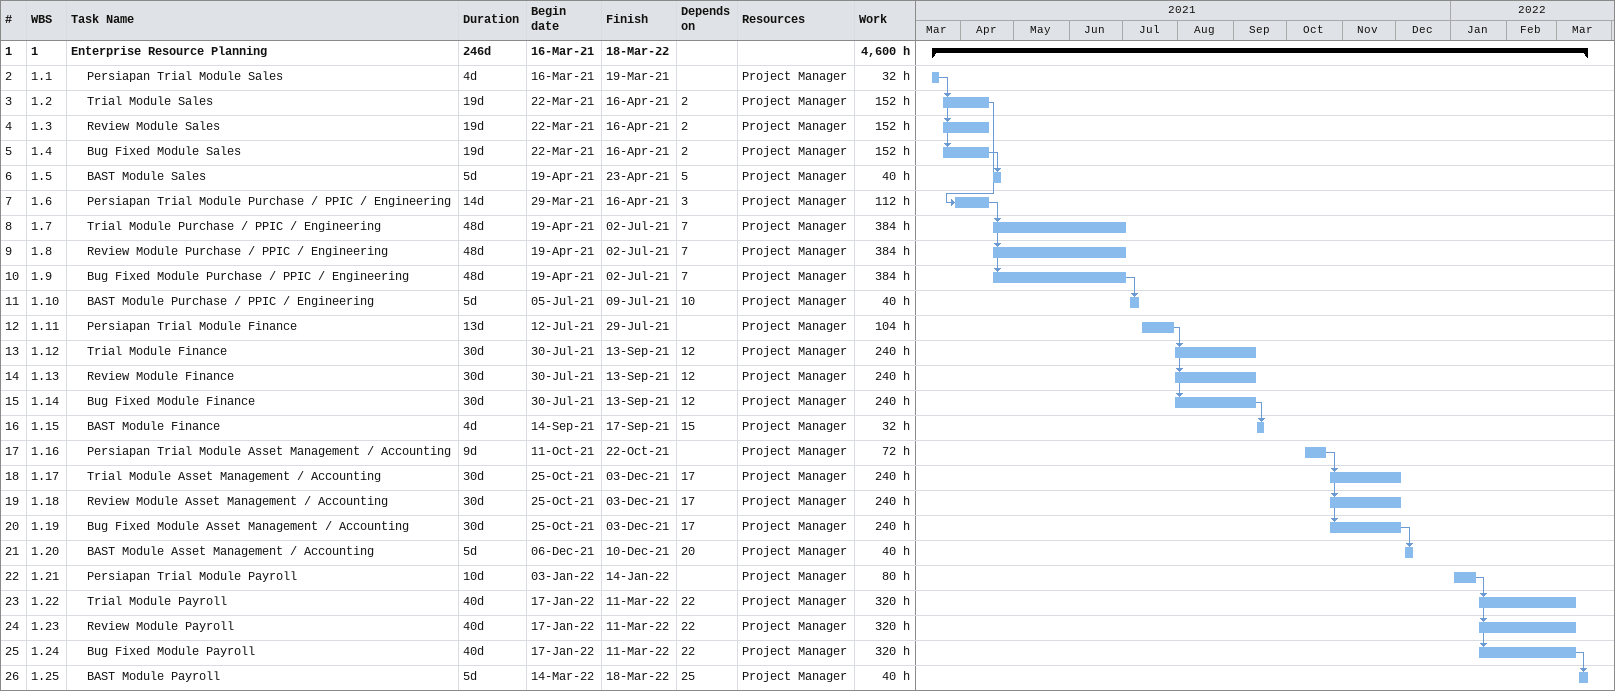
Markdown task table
| ID | WBS | Task | Duration | Start | Finish | Predecessors | Resources | Work (h) |
|---|---|---|---|---|---|---|---|---|
| 1 | 1 | **Enterprise Resource Planning** | 246d | 2021-03-16 | 2022-03-18 |  |  | 4600 |
| 2 | 1.1 | Persiapan Trial Module Sales | 4d | 2021-03-16 | 2021-03-19 |  | Project Manager | 32 |
| 3 | 1.2 | Trial Module Sales | 19d | 2021-03-22 | 2021-04-16 | 2 | Project Manager | 152 |
| 4 | 1.3 | Review Module Sales | 19d | 2021-03-22 | 2021-04-16 | 2 | Project Manager | 152 |
| 5 | 1.4 | Bug Fixed Module Sales | 19d | 2021-03-22 | 2021-04-16 | 2 | Project Manager | 152 |
| 6 | 1.5 | BAST Module Sales | 5d | 2021-04-19 | 2021-04-23 | 5 | Project Manager | 40 |
| 7 | 1.6 | Persiapan Trial Module Purchase / PPIC / Engineering | 14d | 2021-03-29 | 2021-04-16 | 3 | Project Manager | 112 |
| 8 | 1.7 | Trial Module Purchase / PPIC / Engineering | 48d | 2021-04-19 | 2021-07-02 | 7 | Project Manager | 384 |
| 9 | 1.8 | Review Module Purchase / PPIC / Engineering | 48d | 2021-04-19 | 2021-07-02 | 7 | Project Manager | 384 |
| 10 | 1.9 | Bug Fixed Module Purchase / PPIC / Engineering | 48d | 2021-04-19 | 2021-07-02 | 7 | Project Manager | 384 |
| 11 | 1.10 | BAST Module Purchase / PPIC / Engineering | 5d | 2021-07-05 | 2021-07-09 | 10 | Project Manager | 40 |
| 12 | 1.11 | Persiapan Trial Module Finance | 13d | 2021-07-12 | 2021-07-29 |  | Project Manager | 104 |
| 13 | 1.12 | Trial Module Finance | 30d | 2021-07-30 | 2021-09-13 | 12 | Project Manager | 240 |
| 14 | 1.13 | Review Module Finance | 30d | 2021-07-30 | 2021-09-13 | 12 | Project Manager | 240 |
| 15 | 1.14 | Bug Fixed Module Finance | 30d | 2021-07-30 | 2021-09-13 | 12 | Project Manager | 240 |
| 16 | 1.15 | BAST Module Finance | 4d | 2021-09-14 | 2021-09-17 | 15 | Project Manager | 32 |
| 17 | 1.16 | Persiapan Trial Module Asset Management / Accounting | 9d | 2021-10-11 | 2021-10-22 |  | Project Manager | 72 |
| 18 | 1.17 | Trial Module Asset Management / Accounting | 30d | 2021-10-25 | 2021-12-03 | 17 | Project Manager | 240 |
| 19 | 1.18 | Review Module Asset Management / Accounting | 30d | 2021-10-25 | 2021-12-03 | 17 | Project Manager | 240 |
| 20 | 1.19 | Bug Fixed Module Asset Management / Accounting | 30d | 2021-10-25 | 2021-12-03 | 17 | Project Manager | 240 |
| 21 | 1.20 | BAST Module Asset Management / Accounting | 5d | 2021-12-06 | 2021-12-10 | 20 | Project Manager | 40 |
| 22 | 1.21 | Persiapan Trial Module Payroll | 10d | 2022-01-03 | 2022-01-14 |  | Project Manager | 80 |
| 23 | 1.22 | Trial Module Payroll | 40d | 2022-01-17 | 2022-03-11 | 22 | Project Manager | 320 |
| 24 | 1.23 | Review Module Payroll | 40d | 2022-01-17 | 2022-03-11 | 22 | Project Manager | 320 |
| 25 | 1.24 | Bug Fixed Module Payroll | 40d | 2022-01-17 | 2022-03-11 | 22 | Project Manager | 320 |
| 26 | 1.25 | BAST Module Payroll | 5d | 2022-03-14 | 2022-03-18 | 25 | Project Manager | 40 |
